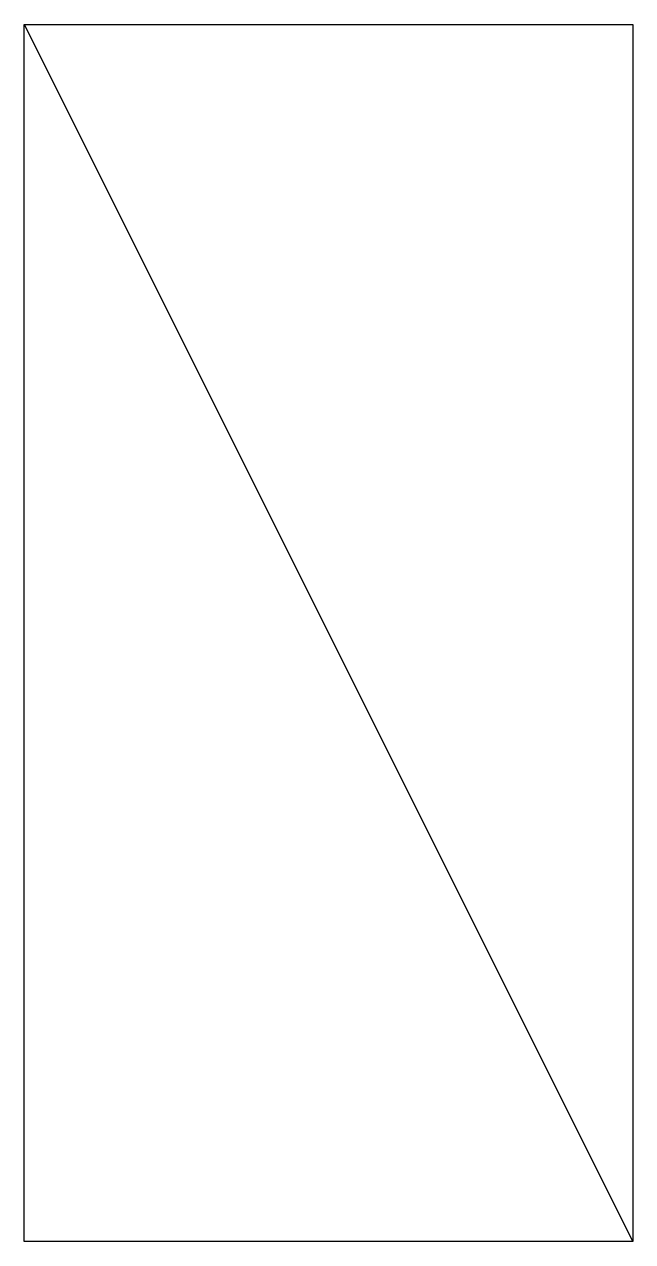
# Model space of a CAD drawing. Extents: x -0.62 to 0.62, y -1.25 to 1.25.
import ezdxf

# ---------------------------------------------------------------- set-up
doc = ezdxf.new("R2010")
doc.units = 0
doc.header["$LTSCALE"] = 12
doc.layers.add('POSTE', color=7, linetype='CONTINUOUS')

msp = doc.modelspace()

# ---------------------------------------------------------------- linework, layer by layer
at = {"layer": 'POSTE', "color": 0}
msp.add_line((-0.624, 1.248), (0.624, -1.248), dxfattribs=at)
msp.add_lwpolyline([(-0.624, 1.248), (0.624, 1.248), (0.624, -1.248), (-0.624, -1.248)], close=True, dxfattribs=at)

doc.saveas('drawing.dxf')
